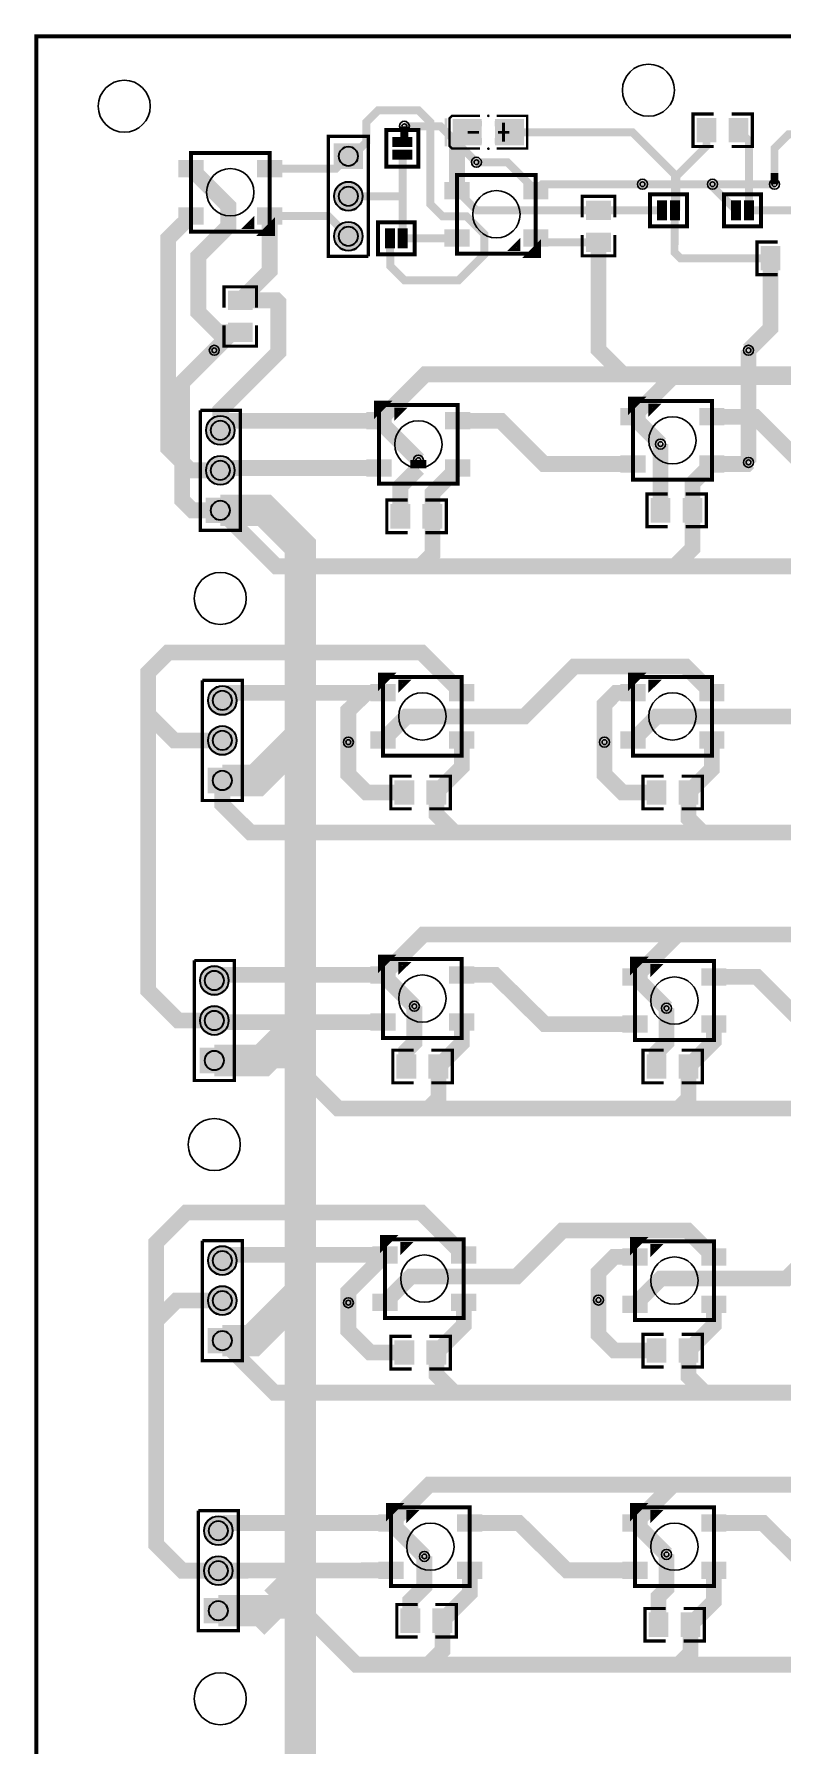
# Model space of a CAD drawing. Extents: x -5 to 8273, y -8273 to 5.
# Drawn here: x -5 to 1863, y -4270 to 5 of the extents above; entities that cross this region are included whole.
import ezdxf

# ---------------------------------------------------------------- set-up
doc = ezdxf.new("R2010")
doc.units = 9
for name, color, linetype, true_color in [('BoardOutLine', 7, 'Continuous', 0xff00ff), ('BottomLayer', 7, 'Continuous', 0x0000ff), ('BottomSolderMaskLayer', 7, 'Continuous', 0xaa00ff), ('Document', 7, 'Continuous', 0xffffff), ('Hole', 7, 'Continuous', 0x222222), ('Multi-Layer', 7, 'Continuous', 0xc0c0c0), ('TopLayer', 7, 'Continuous', 0xff0000), ('TopPasteMaskLayer', 7, 'Continuous', 0x808080), ('TopSilkLayer', 7, 'Continuous', 0xffcc00), ('TopSolderMaskLayer', 7, 'Continuous', 0x800080)]:
    doc.layers.add(name, color=color, linetype=linetype, true_color=true_color)

msp = doc.modelspace()

# ---------------------------------------------------------------- hatches: boundary and pattern name
at = {"layer": 'BottomSolderMaskLayer'}
for points in [[(816.6, -268.1), (816.6, -331.9), (743.4, -331.9), (743.4, -268.1)], [(743.6, -400, 1), (816.4, -400, 1)], [(743.6, -500, 1), (816.4, -500, 1)], [(423.6, -985, 1), (496.4, -985, 1)], [(423.6, -1085, 1), (496.4, -1085, 1)], [(423.4, -1216.9), (423.4, -1153.1), (496.6, -1153.1), (496.6, -1216.9)], [(428.6, -1660, 1), (501.4, -1660, 1)], [(428.6, -1760, 1), (501.4, -1760, 1)], [(428.4, -1891.9), (428.4, -1828.1), (501.6, -1828.1), (501.6, -1891.9)], [(408.6, -2360, 1), (481.4, -2360, 1)], [(408.6, -2460, 1), (481.4, -2460, 1)], [(408.4, -2591.9), (408.4, -2528.1), (481.6, -2528.1), (481.6, -2591.9)], [(428.6, -3060, 1), (501.4, -3060, 1)], [(428.6, -3160, 1), (501.4, -3160, 1)], [(428.4, -3291.9), (428.4, -3228.1), (501.6, -3228.1), (501.6, -3291.9)], [(418.6, -3735, 1), (491.4, -3735, 1)], [(418.6, -3835, 1), (491.4, -3835, 1)], [(418.4, -3966.9), (418.4, -3903.1), (491.6, -3903.1), (491.6, -3966.9)]]:
    msp.add_hatch(color=256, dxfattribs=at).paths.add_polyline_path(points)
at = {"layer": 'Document'}
for points in [[(1078, -243.5), (1078, -236.5), (1106.4, -236.5), (1106.4, -243.5)], [(1182, -243.5), (1182, -236.5), (1153.6, -236.5), (1153.6, -243.5)], [(1171.3, -263.6), (1171.3, -216.4), (1164.2, -216.4), (1164.2, -263.6)]]:
    msp.add_hatch(color=256, dxfattribs=at).paths.add_polyline_path(points)
at = {"layer": 'Multi-Layer'}
for points in [[(815.4, -269), (815.4, -331), (744.6, -331), (744.6, -269)], [(744.6, -400, 1), (815.4, -400, 1)], [(744.6, -500, 1), (815.4, -500, 1)], [(424.6, -985, 1), (495.4, -985, 1)], [(424.6, -1085, 1), (495.4, -1085, 1)], [(424.6, -1216), (424.6, -1154), (495.4, -1154), (495.4, -1216)], [(429.6, -1660, 1), (500.4, -1660, 1)], [(429.6, -1760, 1), (500.4, -1760, 1)], [(429.6, -1891), (429.6, -1829), (500.4, -1829), (500.4, -1891)], [(409.6, -2360, 1), (480.4, -2360, 1)], [(409.6, -2460, 1), (480.4, -2460, 1)], [(409.6, -2591), (409.6, -2529), (480.4, -2529), (480.4, -2591)], [(429.6, -3060, 1), (500.4, -3060, 1)], [(429.6, -3160, 1), (500.4, -3160, 1)], [(429.6, -3291), (429.6, -3229), (500.4, -3229), (500.4, -3291)], [(419.6, -3735, 1), (490.4, -3735, 1)], [(419.6, -3835, 1), (490.4, -3835, 1)], [(419.6, -3966), (419.6, -3904), (490.4, -3904), (490.4, -3966)]]:
    msp.add_hatch(color=256, dxfattribs=at).paths.add_polyline_path(points)
at = {"layer": 'TopLayer'}
for points in [[(1112.3, -271.9), (1112.3, -208.1), (1042, -208.1), (1042, -271.9)], [(1147.7, -271.9), (1147.7, -208.1), (1218, -208.1), (1218, -271.9)], [(1697.8, -263.5), (1652.2, -263.5), (1652.2, -206.5), (1697.8, -206.5)], [(1777.8, -263.5), (1732.2, -263.5), (1732.2, -206.5), (1777.8, -206.5)], [(890, -276.5), (890, -251.5), (940, -251.5), (940, -276.5)], [(890, -308.5), (890, -283.5), (940, -283.5), (940, -308.5)], [(357.1, -311.3), (416.1, -311.3), (416.1, -350.6), (357.1, -350.6)], [(553.9, -311.3), (613, -311.3), (613, -350.6), (553.9, -350.6)], [(1022.1, -366.3), (1081.1, -366.3), (1081.1, -405.6), (1022.1, -405.6)], [(1218.9, -366.3), (1278, -366.3), (1278, -405.6), (1218.9, -405.6)], [(1433.5, -412.2), (1433.5, -457.8), (1376.5, -457.8), (1376.5, -412.2)], [(1576.5, -460), (1551.5, -460), (1551.5, -410), (1576.5, -410)], [(1608.5, -460), (1583.5, -460), (1583.5, -410), (1608.5, -410)], [(1761.5, -460), (1736.5, -460), (1736.5, -410), (1761.5, -410)], [(1793.5, -460), (1768.5, -460), (1768.5, -410), (1793.5, -410)], [(357.1, -429.4), (416.1, -429.4), (416.1, -468.7), (357.1, -468.7)], [(553.9, -429.4), (613, -429.4), (613, -468.7), (553.9, -468.7)], [(871.5, -480), (896.5, -480), (896.5, -530), (871.5, -530)], [(903.5, -480), (928.5, -480), (928.5, -530), (903.5, -530)], [(1022.1, -484.4), (1081.1, -484.4), (1081.1, -523.7), (1022.1, -523.7)], [(1218.9, -484.4), (1278, -484.4), (1278, -523.7), (1218.9, -523.7)], [(1433.5, -492.2), (1433.5, -537.8), (1376.5, -537.8), (1376.5, -492.2)], [(1857.8, -583.5), (1812.2, -583.5), (1812.2, -526.5), (1857.8, -526.5)], [(481.5, -682.8), (481.5, -637.2), (538.5, -637.2), (538.5, -682.8)], [(481.5, -762.8), (481.5, -717.2), (538.5, -717.2), (538.5, -762.8)], [(1521.1, -970.6), (1462, -970.6), (1462, -931.3), (1521.1, -931.3)], [(1717.9, -970.6), (1658.9, -970.6), (1658.9, -931.3), (1717.9, -931.3)], [(886.1, -980.6), (827, -980.6), (827, -941.3), (886.1, -941.3)], [(1082.9, -980.6), (1023.9, -980.6), (1023.9, -941.3), (1082.9, -941.3)], [(886.1, -1098.7), (827, -1098.7), (827, -1059.4), (886.1, -1059.4)], [(1082.9, -1098.7), (1023.9, -1098.7), (1023.9, -1059.4), (1082.9, -1059.4)], [(1521.1, -1088.7), (1462, -1088.7), (1462, -1049.4), (1521.1, -1049.4)], [(1717.9, -1088.7), (1658.9, -1088.7), (1658.9, -1049.4), (1717.9, -1049.4)], [(932.8, -1228.5), (887.2, -1228.5), (887.2, -1171.5), (932.8, -1171.5)], [(1012.8, -1228.5), (967.2, -1228.5), (967.2, -1171.5), (1012.8, -1171.5)], [(1582.8, -1213.5), (1537.2, -1213.5), (1537.2, -1156.5), (1582.8, -1156.5)], [(1662.8, -1213.5), (1617.2, -1213.5), (1617.2, -1156.5), (1662.8, -1156.5)], [(896.1, -1660.6), (837, -1660.6), (837, -1621.3), (896.1, -1621.3)], [(1092.9, -1660.6), (1033.9, -1660.6), (1033.9, -1621.3), (1092.9, -1621.3)], [(1521.1, -1660.6), (1462, -1660.6), (1462, -1621.3), (1521.1, -1621.3)], [(1717.9, -1660.6), (1658.9, -1660.6), (1658.9, -1621.3), (1717.9, -1621.3)], [(896.1, -1778.7), (837, -1778.7), (837, -1739.4), (896.1, -1739.4)], [(1092.9, -1778.7), (1033.9, -1778.7), (1033.9, -1739.4), (1092.9, -1739.4)], [(1521.1, -1778.7), (1462, -1778.7), (1462, -1739.4), (1521.1, -1739.4)], [(1717.9, -1778.7), (1658.9, -1778.7), (1658.9, -1739.4), (1717.9, -1739.4)], [(942.8, -1918.5), (897.2, -1918.5), (897.2, -1861.5), (942.8, -1861.5)], [(1022.8, -1918.5), (977.2, -1918.5), (977.2, -1861.5), (1022.8, -1861.5)], [(1572.8, -1918.5), (1527.2, -1918.5), (1527.2, -1861.5), (1572.8, -1861.5)], [(1652.8, -1918.5), (1607.2, -1918.5), (1607.2, -1861.5), (1652.8, -1861.5)], [(896.1, -2365.6), (837, -2365.6), (837, -2326.3), (896.1, -2326.3)], [(1092.9, -2365.6), (1033.9, -2365.6), (1033.9, -2326.3), (1092.9, -2326.3)], [(1526.1, -2370.6), (1467, -2370.6), (1467, -2331.3), (1526.1, -2331.3)], [(1722.9, -2370.6), (1663.9, -2370.6), (1663.9, -2331.3), (1722.9, -2331.3)], [(896.1, -2483.7), (837, -2483.7), (837, -2444.4), (896.1, -2444.4)], [(1092.9, -2483.7), (1033.9, -2483.7), (1033.9, -2444.4), (1092.9, -2444.4)], [(1526.1, -2488.7), (1467, -2488.7), (1467, -2449.4), (1526.1, -2449.4)], [(1722.9, -2488.7), (1663.9, -2488.7), (1663.9, -2449.4), (1722.9, -2449.4)], [(947.8, -2603.5), (902.2, -2603.5), (902.2, -2546.5), (947.8, -2546.5)], [(1027.8, -2603.5), (982.2, -2603.5), (982.2, -2546.5), (1027.8, -2546.5)], [(1572.8, -2603.5), (1527.2, -2603.5), (1527.2, -2546.5), (1572.8, -2546.5)], [(1652.8, -2603.5), (1607.2, -2603.5), (1607.2, -2546.5), (1652.8, -2546.5)], [(901.1, -3065.6), (842, -3065.6), (842, -3026.3), (901.1, -3026.3)], [(1097.9, -3065.6), (1038.9, -3065.6), (1038.9, -3026.3), (1097.9, -3026.3)], [(1526.1, -3070.6), (1467, -3070.6), (1467, -3031.3), (1526.1, -3031.3)], [(1722.9, -3070.6), (1663.9, -3070.6), (1663.9, -3031.3), (1722.9, -3031.3)], [(901.1, -3183.7), (842, -3183.7), (842, -3144.4), (901.1, -3144.4)], [(1097.9, -3183.7), (1038.9, -3183.7), (1038.9, -3144.4), (1097.9, -3144.4)], [(1526.1, -3188.7), (1467, -3188.7), (1467, -3149.4), (1526.1, -3149.4)], [(1722.9, -3188.7), (1663.9, -3188.7), (1663.9, -3149.4), (1722.9, -3149.4)], [(942.8, -3318.5), (897.2, -3318.5), (897.2, -3261.5), (942.8, -3261.5)], [(1022.8, -3318.5), (977.2, -3318.5), (977.2, -3261.5), (1022.8, -3261.5)], [(1572.8, -3313.5), (1527.2, -3313.5), (1527.2, -3256.5), (1572.8, -3256.5)], [(1652.8, -3313.5), (1607.2, -3313.5), (1607.2, -3256.5), (1652.8, -3256.5)], [(916.1, -3735.6), (857, -3735.6), (857, -3696.3), (916.1, -3696.3)], [(1112.9, -3735.6), (1053.9, -3735.6), (1053.9, -3696.3), (1112.9, -3696.3)], [(1526.1, -3735.6), (1467, -3735.6), (1467, -3696.3), (1526.1, -3696.3)], [(1722.9, -3735.6), (1663.9, -3735.6), (1663.9, -3696.3), (1722.9, -3696.3)], [(916.1, -3853.7), (857, -3853.7), (857, -3814.4), (916.1, -3814.4)], [(1112.9, -3853.7), (1053.9, -3853.7), (1053.9, -3814.4), (1112.9, -3814.4)], [(1526.1, -3853.7), (1467, -3853.7), (1467, -3814.4), (1526.1, -3814.4)], [(1722.9, -3853.7), (1663.9, -3853.7), (1663.9, -3814.4), (1722.9, -3814.4)], [(957.8, -3988.5), (912.2, -3988.5), (912.2, -3931.5), (957.8, -3931.5)], [(1037.8, -3988.5), (992.2, -3988.5), (992.2, -3931.5), (1037.8, -3931.5)], [(1577.8, -3998.5), (1532.2, -3998.5), (1532.2, -3941.5), (1577.8, -3941.5)], [(1657.8, -3998.5), (1612.2, -3998.5), (1612.2, -3941.5), (1657.8, -3941.5)]]:
    msp.add_hatch(color=256, dxfattribs=at).paths.add_polyline_path(points)
at = {"layer": 'TopPasteMaskLayer'}
for points in [[(1114, -268), (1114, -254.8), (1110.1, -250.8), (1092.3, -250.8), (1088.4, -246.9), (1088.4, -233.1), (1092.3, -229.2), (1110.1, -229.2), (1114, -225.2), (1114, -212), (1110.1, -208.1), (1045.9, -208.1), (1042, -212), (1042, -268), (1045.9, -271.9), (1110.1, -271.9)], [(1145.9, -268), (1145.9, -254.8), (1149.9, -250.8), (1167.7, -250.8), (1171.6, -246.9), (1171.6, -233.1), (1167.7, -229.2), (1149.9, -229.2), (1145.9, -225.2), (1145.9, -212), (1149.9, -208.1), (1214, -208.1), (1218, -212), (1218, -268), (1214, -271.9), (1149.9, -271.9)], [(1697.8, -263.5), (1652.2, -263.5), (1652.2, -206.5), (1697.8, -206.5)], [(1777.8, -263.5), (1732.2, -263.5), (1732.2, -206.5), (1777.8, -206.5)], [(357.1, -311.3), (416.1, -311.3), (416.1, -350.6), (357.1, -350.6)], [(553.9, -311.3), (613, -311.3), (613, -350.6), (553.9, -350.6)], [(1022.1, -366.3), (1081.1, -366.3), (1081.1, -405.6), (1022.1, -405.6)], [(1218.9, -366.3), (1278, -366.3), (1278, -405.6), (1218.9, -405.6)], [(1433.5, -412.2), (1433.5, -457.8), (1376.5, -457.8), (1376.5, -412.2)], [(357.1, -429.4), (416.1, -429.4), (416.1, -468.7), (357.1, -468.7)], [(553.9, -429.4), (613, -429.4), (613, -468.7), (553.9, -468.7)], [(1022.1, -484.4), (1081.1, -484.4), (1081.1, -523.7), (1022.1, -523.7)], [(1218.9, -484.4), (1278, -484.4), (1278, -523.7), (1218.9, -523.7)], [(1433.5, -492.2), (1433.5, -537.8), (1376.5, -537.8), (1376.5, -492.2)], [(1857.8, -583.5), (1812.2, -583.5), (1812.2, -526.5), (1857.8, -526.5)], [(481.5, -682.8), (481.5, -637.2), (538.5, -637.2), (538.5, -682.8)], [(481.5, -762.8), (481.5, -717.2), (538.5, -717.2), (538.5, -762.8)], [(1521.1, -970.6), (1462, -970.6), (1462, -931.3), (1521.1, -931.3)], [(1717.9, -970.6), (1658.9, -970.6), (1658.9, -931.3), (1717.9, -931.3)], [(886.1, -980.6), (827, -980.6), (827, -941.3), (886.1, -941.3)], [(1082.9, -980.6), (1023.9, -980.6), (1023.9, -941.3), (1082.9, -941.3)], [(886.1, -1098.7), (827, -1098.7), (827, -1059.4), (886.1, -1059.4)], [(1082.9, -1098.7), (1023.9, -1098.7), (1023.9, -1059.4), (1082.9, -1059.4)], [(1521.1, -1088.7), (1462, -1088.7), (1462, -1049.4), (1521.1, -1049.4)], [(1717.9, -1088.7), (1658.9, -1088.7), (1658.9, -1049.4), (1717.9, -1049.4)], [(932.8, -1228.5), (887.2, -1228.5), (887.2, -1171.5), (932.8, -1171.5)], [(1012.8, -1228.5), (967.2, -1228.5), (967.2, -1171.5), (1012.8, -1171.5)], [(1582.8, -1213.5), (1537.2, -1213.5), (1537.2, -1156.5), (1582.8, -1156.5)], [(1662.8, -1213.5), (1617.2, -1213.5), (1617.2, -1156.5), (1662.8, -1156.5)], [(896.1, -1660.6), (837, -1660.6), (837, -1621.3), (896.1, -1621.3)], [(1092.9, -1660.6), (1033.9, -1660.6), (1033.9, -1621.3), (1092.9, -1621.3)], [(1521.1, -1660.6), (1462, -1660.6), (1462, -1621.3), (1521.1, -1621.3)], [(1717.9, -1660.6), (1658.9, -1660.6), (1658.9, -1621.3), (1717.9, -1621.3)], [(896.1, -1778.7), (837, -1778.7), (837, -1739.4), (896.1, -1739.4)], [(1092.9, -1778.7), (1033.9, -1778.7), (1033.9, -1739.4), (1092.9, -1739.4)], [(1521.1, -1778.7), (1462, -1778.7), (1462, -1739.4), (1521.1, -1739.4)], [(1717.9, -1778.7), (1658.9, -1778.7), (1658.9, -1739.4), (1717.9, -1739.4)], [(942.8, -1918.5), (897.2, -1918.5), (897.2, -1861.5), (942.8, -1861.5)], [(1022.8, -1918.5), (977.2, -1918.5), (977.2, -1861.5), (1022.8, -1861.5)], [(1572.8, -1918.5), (1527.2, -1918.5), (1527.2, -1861.5), (1572.8, -1861.5)], [(1652.8, -1918.5), (1607.2, -1918.5), (1607.2, -1861.5), (1652.8, -1861.5)], [(896.1, -2365.6), (837, -2365.6), (837, -2326.3), (896.1, -2326.3)], [(1092.9, -2365.6), (1033.9, -2365.6), (1033.9, -2326.3), (1092.9, -2326.3)], [(1526.1, -2370.6), (1467, -2370.6), (1467, -2331.3), (1526.1, -2331.3)], [(1722.9, -2370.6), (1663.9, -2370.6), (1663.9, -2331.3), (1722.9, -2331.3)], [(896.1, -2483.7), (837, -2483.7), (837, -2444.4), (896.1, -2444.4)], [(1092.9, -2483.7), (1033.9, -2483.7), (1033.9, -2444.4), (1092.9, -2444.4)], [(1526.1, -2488.7), (1467, -2488.7), (1467, -2449.4), (1526.1, -2449.4)], [(1722.9, -2488.7), (1663.9, -2488.7), (1663.9, -2449.4), (1722.9, -2449.4)], [(947.8, -2603.5), (902.2, -2603.5), (902.2, -2546.5), (947.8, -2546.5)], [(1027.8, -2603.5), (982.2, -2603.5), (982.2, -2546.5), (1027.8, -2546.5)], [(1572.8, -2603.5), (1527.2, -2603.5), (1527.2, -2546.5), (1572.8, -2546.5)], [(1652.8, -2603.5), (1607.2, -2603.5), (1607.2, -2546.5), (1652.8, -2546.5)], [(901.1, -3065.6), (842, -3065.6), (842, -3026.3), (901.1, -3026.3)], [(1097.9, -3065.6), (1038.9, -3065.6), (1038.9, -3026.3), (1097.9, -3026.3)], [(1526.1, -3070.6), (1467, -3070.6), (1467, -3031.3), (1526.1, -3031.3)], [(1722.9, -3070.6), (1663.9, -3070.6), (1663.9, -3031.3), (1722.9, -3031.3)], [(901.1, -3183.7), (842, -3183.7), (842, -3144.4), (901.1, -3144.4)], [(1097.9, -3183.7), (1038.9, -3183.7), (1038.9, -3144.4), (1097.9, -3144.4)], [(1526.1, -3188.7), (1467, -3188.7), (1467, -3149.4), (1526.1, -3149.4)], [(1722.9, -3188.7), (1663.9, -3188.7), (1663.9, -3149.4), (1722.9, -3149.4)], [(942.8, -3318.5), (897.2, -3318.5), (897.2, -3261.5), (942.8, -3261.5)], [(1022.8, -3318.5), (977.2, -3318.5), (977.2, -3261.5), (1022.8, -3261.5)], [(1572.8, -3313.5), (1527.2, -3313.5), (1527.2, -3256.5), (1572.8, -3256.5)], [(1652.8, -3313.5), (1607.2, -3313.5), (1607.2, -3256.5), (1652.8, -3256.5)], [(916.1, -3735.6), (857, -3735.6), (857, -3696.3), (916.1, -3696.3)], [(1112.9, -3735.6), (1053.9, -3735.6), (1053.9, -3696.3), (1112.9, -3696.3)], [(1526.1, -3735.6), (1467, -3735.6), (1467, -3696.3), (1526.1, -3696.3)], [(1722.9, -3735.6), (1663.9, -3735.6), (1663.9, -3696.3), (1722.9, -3696.3)], [(916.1, -3853.7), (857, -3853.7), (857, -3814.4), (916.1, -3814.4)], [(1112.9, -3853.7), (1053.9, -3853.7), (1053.9, -3814.4), (1112.9, -3814.4)], [(1526.1, -3853.7), (1467, -3853.7), (1467, -3814.4), (1526.1, -3814.4)], [(1722.9, -3853.7), (1663.9, -3853.7), (1663.9, -3814.4), (1722.9, -3814.4)], [(957.8, -3988.5), (912.2, -3988.5), (912.2, -3931.5), (957.8, -3931.5)], [(1037.8, -3988.5), (992.2, -3988.5), (992.2, -3931.5), (1037.8, -3931.5)], [(1577.8, -3998.5), (1532.2, -3998.5), (1532.2, -3941.5), (1577.8, -3941.5)], [(1657.8, -3998.5), (1612.2, -3998.5), (1612.2, -3941.5), (1657.8, -3941.5)]]:
    msp.add_hatch(color=256, dxfattribs=at).paths.add_polyline_path(points)
at = {"layer": 'TopSilkLayer'}
msp.add_hatch(color=256, dxfattribs=at).paths.add_polyline_path([(1027, -274.9), (1027, -205.1), (1021, -205.1), (1021, -274.9)])
at = {"layer": 'TopSolderMaskLayer'}
for points in [[(1113.3, -272.9), (1113.3, -207.1), (1041, -207.1), (1041, -272.9)], [(1146.7, -272.9), (1146.7, -207.1), (1219, -207.1), (1219, -272.9)], [(1699.8, -265.5), (1650.2, -265.5), (1650.2, -204.5), (1699.8, -204.5)], [(1779.8, -265.5), (1730.2, -265.5), (1730.2, -204.5), (1779.8, -204.5)], [(816.6, -268.1), (816.6, -331.9), (743.4, -331.9), (743.4, -268.1)], [(355.1, -309.3), (418.1, -309.3), (418.1, -352.6), (355.1, -352.6)], [(551.9, -309.3), (615, -309.3), (615, -352.6), (551.9, -352.6)], [(743.6, -400, 1), (816.4, -400, 1)], [(1020.1, -364.3), (1083.1, -364.3), (1083.1, -407.6), (1020.1, -407.6)], [(1216.9, -364.3), (1280, -364.3), (1280, -407.6), (1216.9, -407.6)], [(355.1, -427.4), (418.1, -427.4), (418.1, -470.7), (355.1, -470.7)], [(551.9, -427.4), (615, -427.4), (615, -470.7), (551.9, -470.7)], [(1436, -410.6), (1436, -459.4), (1374, -459.4), (1374, -410.6)], [(743.6, -500, 1), (816.4, -500, 1)], [(1020.1, -482.4), (1083.1, -482.4), (1083.1, -525.7), (1020.1, -525.7)], [(1216.9, -482.4), (1280, -482.4), (1280, -525.7), (1216.9, -525.7)], [(1436, -490.6), (1436, -539.4), (1374, -539.4), (1374, -490.6)], [(1859.8, -585.5), (1810.2, -585.5), (1810.2, -524.5), (1859.8, -524.5)], [(479, -684.4), (479, -635.6), (541, -635.6), (541, -684.4)], [(479, -764.4), (479, -715.6), (541, -715.6), (541, -764.4)], [(888.1, -982.6), (825, -982.6), (825, -939.3), (888.1, -939.3)], [(1084.9, -982.6), (1021.9, -982.6), (1021.9, -939.3), (1084.9, -939.3)], [(1523.1, -972.6), (1460, -972.6), (1460, -929.3), (1523.1, -929.3)], [(1719.9, -972.6), (1656.9, -972.6), (1656.9, -929.3), (1719.9, -929.3)], [(423.6, -985, 1), (496.4, -985, 1)], [(423.6, -1085, 1), (496.4, -1085, 1)], [(888.1, -1100.7), (825, -1100.7), (825, -1057.4), (888.1, -1057.4)], [(1084.9, -1100.7), (1021.9, -1100.7), (1021.9, -1057.4), (1084.9, -1057.4)], [(1523.1, -1090.7), (1460, -1090.7), (1460, -1047.4), (1523.1, -1047.4)], [(1719.9, -1090.7), (1656.9, -1090.7), (1656.9, -1047.4), (1719.9, -1047.4)], [(423.4, -1216.9), (423.4, -1153.1), (496.6, -1153.1), (496.6, -1216.9)], [(934.8, -1230.5), (885.2, -1230.5), (885.2, -1169.5), (934.8, -1169.5)], [(1014.8, -1230.5), (965.2, -1230.5), (965.2, -1169.5), (1014.8, -1169.5)], [(1584.8, -1215.5), (1535.2, -1215.5), (1535.2, -1154.5), (1584.8, -1154.5)], [(1664.8, -1215.5), (1615.2, -1215.5), (1615.2, -1154.5), (1664.8, -1154.5)], [(428.6, -1660, 1), (501.4, -1660, 1)], [(898.1, -1662.6), (835, -1662.6), (835, -1619.3), (898.1, -1619.3)], [(1094.9, -1662.6), (1031.9, -1662.6), (1031.9, -1619.3), (1094.9, -1619.3)], [(1523.1, -1662.6), (1460, -1662.6), (1460, -1619.3), (1523.1, -1619.3)], [(1719.9, -1662.6), (1656.9, -1662.6), (1656.9, -1619.3), (1719.9, -1619.3)], [(428.6, -1760, 1), (501.4, -1760, 1)], [(898.1, -1780.7), (835, -1780.7), (835, -1737.4), (898.1, -1737.4)], [(1094.9, -1780.7), (1031.9, -1780.7), (1031.9, -1737.4), (1094.9, -1737.4)], [(1523.1, -1780.7), (1460, -1780.7), (1460, -1737.4), (1523.1, -1737.4)], [(1719.9, -1780.7), (1656.9, -1780.7), (1656.9, -1737.4), (1719.9, -1737.4)], [(428.4, -1891.9), (428.4, -1828.1), (501.6, -1828.1), (501.6, -1891.9)], [(944.8, -1920.5), (895.2, -1920.5), (895.2, -1859.5), (944.8, -1859.5)], [(1024.8, -1920.5), (975.2, -1920.5), (975.2, -1859.5), (1024.8, -1859.5)], [(1574.8, -1920.5), (1525.2, -1920.5), (1525.2, -1859.5), (1574.8, -1859.5)], [(1654.8, -1920.5), (1605.2, -1920.5), (1605.2, -1859.5), (1654.8, -1859.5)], [(408.6, -2360, 1), (481.4, -2360, 1)], [(898.1, -2367.6), (835, -2367.6), (835, -2324.3), (898.1, -2324.3)], [(1094.9, -2367.6), (1031.9, -2367.6), (1031.9, -2324.3), (1094.9, -2324.3)], [(1528.1, -2372.6), (1465, -2372.6), (1465, -2329.3), (1528.1, -2329.3)], [(1724.9, -2372.6), (1661.9, -2372.6), (1661.9, -2329.3), (1724.9, -2329.3)], [(408.6, -2460, 1), (481.4, -2460, 1)], [(898.1, -2485.7), (835, -2485.7), (835, -2442.4), (898.1, -2442.4)], [(1094.9, -2485.7), (1031.9, -2485.7), (1031.9, -2442.4), (1094.9, -2442.4)], [(1528.1, -2490.7), (1465, -2490.7), (1465, -2447.4), (1528.1, -2447.4)], [(1724.9, -2490.7), (1661.9, -2490.7), (1661.9, -2447.4), (1724.9, -2447.4)], [(408.4, -2591.9), (408.4, -2528.1), (481.6, -2528.1), (481.6, -2591.9)], [(949.8, -2605.5), (900.2, -2605.5), (900.2, -2544.5), (949.8, -2544.5)], [(1029.8, -2605.5), (980.2, -2605.5), (980.2, -2544.5), (1029.8, -2544.5)], [(1574.8, -2605.5), (1525.2, -2605.5), (1525.2, -2544.5), (1574.8, -2544.5)], [(1654.8, -2605.5), (1605.2, -2605.5), (1605.2, -2544.5), (1654.8, -2544.5)], [(428.6, -3060, 1), (501.4, -3060, 1)], [(903.1, -3067.6), (840, -3067.6), (840, -3024.3), (903.1, -3024.3)], [(1099.9, -3067.6), (1036.9, -3067.6), (1036.9, -3024.3), (1099.9, -3024.3)], [(1528.1, -3072.6), (1465, -3072.6), (1465, -3029.3), (1528.1, -3029.3)], [(1724.9, -3072.6), (1661.9, -3072.6), (1661.9, -3029.3), (1724.9, -3029.3)], [(428.6, -3160, 1), (501.4, -3160, 1)], [(903.1, -3185.7), (840, -3185.7), (840, -3142.4), (903.1, -3142.4)], [(1099.9, -3185.7), (1036.9, -3185.7), (1036.9, -3142.4), (1099.9, -3142.4)], [(1528.1, -3190.7), (1465, -3190.7), (1465, -3147.4), (1528.1, -3147.4)], [(1724.9, -3190.7), (1661.9, -3190.7), (1661.9, -3147.4), (1724.9, -3147.4)], [(428.4, -3291.9), (428.4, -3228.1), (501.6, -3228.1), (501.6, -3291.9)], [(944.8, -3320.5), (895.2, -3320.5), (895.2, -3259.5), (944.8, -3259.5)], [(1024.8, -3320.5), (975.2, -3320.5), (975.2, -3259.5), (1024.8, -3259.5)], [(1574.8, -3315.5), (1525.2, -3315.5), (1525.2, -3254.5), (1574.8, -3254.5)], [(1654.8, -3315.5), (1605.2, -3315.5), (1605.2, -3254.5), (1654.8, -3254.5)], [(418.6, -3735, 1), (491.4, -3735, 1)], [(918.1, -3737.6), (855, -3737.6), (855, -3694.3), (918.1, -3694.3)], [(1114.9, -3737.6), (1051.9, -3737.6), (1051.9, -3694.3), (1114.9, -3694.3)], [(1528.1, -3737.6), (1465, -3737.6), (1465, -3694.3), (1528.1, -3694.3)], [(1724.9, -3737.6), (1661.9, -3737.6), (1661.9, -3694.3), (1724.9, -3694.3)], [(418.6, -3835, 1), (491.4, -3835, 1)], [(918.1, -3855.7), (855, -3855.7), (855, -3812.4), (918.1, -3812.4)], [(1114.9, -3855.7), (1051.9, -3855.7), (1051.9, -3812.4), (1114.9, -3812.4)], [(1528.1, -3855.7), (1465, -3855.7), (1465, -3812.4), (1528.1, -3812.4)], [(1724.9, -3855.7), (1661.9, -3855.7), (1661.9, -3812.4), (1724.9, -3812.4)], [(418.4, -3966.9), (418.4, -3903.1), (491.6, -3903.1), (491.6, -3966.9)], [(959.8, -3990.5), (910.2, -3990.5), (910.2, -3929.5), (959.8, -3929.5)], [(1039.8, -3990.5), (990.2, -3990.5), (990.2, -3929.5), (1039.8, -3929.5)], [(1579.8, -4000.5), (1530.2, -4000.5), (1530.2, -3939.5), (1579.8, -3939.5)], [(1659.8, -4000.5), (1610.2, -4000.5), (1610.2, -3939.5), (1659.8, -3939.5)]]:
    msp.add_hatch(color=256, dxfattribs=at).paths.add_polyline_path(points)

# ---------------------------------------------------------------- linework, layer by layer
at = {"layer": 'BoardOutLine', "const_width": 10}
msp.add_lwpolyline([(0, 0), (8267.7, 0), (8267.7, -8267.7), (0, -8267.7), (0, 0)], close=True, dxfattribs=at)
at = {"layer": 'BottomLayer'}
for points, const_width in [([(1100, -315), (1010, -225), (920, -225)], 19.7), ([(1515, -370), (1690, -370)], 19.7), ([(1690, -370), (1845, -370)], 19.7), ([(460, -1185), (390, -1185), (365, -1160), (365, -865), (445, -785)], 39.4), ([(1780, -1065), (1780, -785)], 39.4), ([(460, -1185), (570, -1185), (660, -1275), (660, -1750), (550, -1860), (465, -1860)], 78.7), ([(660, -1750), (660, -2465), (565, -2560), (445, -2560)], 78.7), ([(660, -2465), (660, -3140), (540, -3260), (465, -3260)], 78.7), ([(660, -3065), (660, -3850), (570, -3940), (565, -3935), (455, -3935)], 78.7), ([(660, -3850), (660, -4575), (565, -4670), (460, -4670)], 78.7)]:
    msp.add_lwpolyline(points, dxfattribs=dict(at, const_width=const_width))
at = {"layer": 'BottomSolderMaskLayer'}
for centre, radius in [((780, -300), 24.4), ((780, -400), 36.4), ((780, -400), 24.3), ((780, -500), 36.4), ((780, -500), 24.3), ((460, -985), 36.4), ((460, -985), 24.3), ((460, -1085), 36.4), ((460, -1085), 24.3), ((460, -1185), 24.4), ((465, -1660), 36.4), ((465, -1660), 24.3), ((465, -1760), 36.4), ((465, -1760), 24.3), ((465, -1860), 24.4), ((445, -2360), 36.4), ((445, -2360), 24.3), ((445, -2460), 36.4), ((445, -2460), 24.3), ((445, -2560), 24.4), ((465, -3060), 36.4), ((465, -3060), 24.3), ((465, -3160), 36.4), ((465, -3160), 24.3), ((465, -3260), 24.4), ((455, -3735), 36.4), ((455, -3735), 24.3), ((455, -3835), 36.4), ((455, -3835), 24.3), ((455, -3935), 24.4)]:
    msp.add_circle(centre, radius, dxfattribs=at)
at = {"layer": 'Hole'}
for centre in [(920, -225), (1100, -315), (1515, -370), (1690, -370), (1845, -370), (445, -785), (1780, -785), (1560, -1019.4), (955, -1059.4), (1780, -1065), (780, -1764.3), (1420, -1764.3), (945, -2424.4), (1575, -2429.4), (780, -3165.2), (1405, -3158.6), (970, -3799.4), (1575, -3794.4)]:
    msp.add_circle(centre, 6, dxfattribs=at)
at = {"layer": 'Multi-Layer'}
for centre, radius in [((1530, -135), 65), ((220, -175), 65), ((920, -225), 12.5), ((780, -300), 23.6), ((1100, -315), 12.5), ((780, -400), 35.4), ((780, -400), 23.6), ((1515, -370), 12.5), ((1690, -370), 12.5), ((1845, -370), 12.5), ((780, -500), 35.4), ((780, -500), 23.6), ((445, -785), 12.5), ((1780, -785), 12.5), ((460, -985), 35.4), ((460, -985), 23.6), ((1560, -1019.4), 12.5), ((460, -1085), 35.4), ((460, -1085), 23.6), ((955, -1059.4), 12.5), ((1780, -1065), 12.5), ((460, -1185), 23.6), ((460, -1405), 65), ((465, -1660), 35.4), ((465, -1660), 23.6), ((465, -1760), 35.4), ((465, -1760), 23.6), ((780, -1764.3), 12.5), ((1420, -1764.3), 12.5), ((465, -1860), 23.6), ((445, -2360), 35.4), ((445, -2360), 23.6), ((445, -2460), 35.4), ((445, -2460), 23.6), ((945, -2424.4), 12.5), ((1575, -2429.4), 12.5), ((445, -2560), 23.6), ((445, -2770), 65), ((465, -3060), 35.4), ((465, -3060), 23.6), ((465, -3160), 35.4), ((465, -3160), 23.6), ((780, -3165.2), 12.5), ((1405, -3158.6), 12.5), ((465, -3260), 23.6), ((455, -3735), 35.4), ((455, -3735), 23.6), ((455, -3835), 35.4), ((970, -3799.4), 12.5), ((1575, -3794.4), 12.5), ((455, -3835), 23.6), ((455, -3935), 23.6), ((460, -4155), 65)]:
    msp.add_circle(centre, radius, dxfattribs=at)
at = {"layer": 'TopLayer'}
for points, const_width in [([(780, -300), (790, -300), (825, -265), (825, -215), (855, -185), (955, -185), (985, -215), (985, -420), (1015, -450), (1075, -450), (1120, -495), (1120, -545), (1055, -610), (920, -610), (885, -575), (884, -505)], 20), ([(920, -225), (920, -259), (915, -264)], 20), ([(1077.1, -240), (1051.6, -265.6), (1051.6, -385.9)], 39.4), ([(1182.9, -240), (1490, -240), (1600, -350), (1600, -431), (1596, -435)], 19.7), ([(1596, -435), (1596, -354), (1675, -275), (1675, -235)], 19.7), ([(1755, -235), (1781, -261), (1781, -435)], 19.7), ([(1954, -245), (1880, -245), (1845, -280), (1845, -342.1)], 19.7), ([(780, -300), (749.1, -330.9), (583.4, -330.9)], 20), ([(916, -505), (916, -297), (915, -296)], 20), ([(510, -740), (455, -740), (405, -690), (405, -550), (480, -475), (480, -424.4), (386.6, -330.9)], 39.4), ([(1248.4, -385.9), (1177.5, -315), (1100, -315)], 19.7), ([(1845, -342.1), (1845, -370)], 19.7), ([(1405, -435), (1100.6, -435), (1051.6, -385.9)], 19.7), ([(1248.4, -385.9), (1264.4, -370), (1515, -370)], 19.7), ([(1749, -435), (1690, -376), (1690, -370)], 19.7), ([(780, -400), (916, -400)], 20), ([(1564, -435), (1405, -435)], 19.7), ([(1835, -555), (1610, -555), (1595, -540), (1596, -435)], 19.7), ([(1935.6, -435), (1781, -435)], 19.7), ([(460, -1085), (385, -1085), (330, -1030), (330, -505.6), (386.6, -449.1)], 39.4), ([(510, -660), (583.4, -586.6), (583.4, -449.1)], 39.4), ([(780, -500), (729.1, -449.1), (583.4, -449.1)], 20), ([(916, -505), (1050.6, -505), (1051.6, -504)], 19.7), ([(1248.4, -504), (1259.4, -515), (1405, -515)], 19.7), ([(1405, -515), (1405, -783.3), (1466.7, -845)], 39.4), ([(1780, -785), (1835, -730), (1835, -555)], 39.4), ([(460, -985), (460, -935), (605, -790), (605, -665), (600, -660), (510, -660)], 39.4), ([(510, -740), (490, -740), (445, -785)], 39.4), ([(2217.5, -845), (972.5, -845), (856.6, -961)], 39.4), ([(2150, -851.6), (1590.9, -851.6), (1491.6, -951)], 39.4), ([(1560, -1019.4), (1560, -1019.4), (1491.6, -951)], 39.4), ([(1688.4, -951), (1796, -951), (1909.1, -1064.1), (2116.6, -1064.1)], 39.4), ([(460, -985), (484, -961), (856.6, -961)], 39.4), ([(955, -1059.4), (955, -1059.4), (856.6, -961)], 39.4), ([(1053.4, -961), (1161, -961), (1269.1, -1069.1), (1491.6, -1069.1)], 39.4), ([(1560, -1185), (1560, -1019.4)], 39.4), ([(460, -1085), (465.9, -1079.1), (856.6, -1079.1)], 39.4), ([(910, -1200), (910, -1125), (955, -1080)], 39.4), ([(955, -1080), (955, -1080), (955, -1059.4)], 39.4), ([(1053.4, -1079.1), (990, -1142.5), (990, -1200)], 39.4), ([(1640, -1185), (1640, -1117.5), (1688.4, -1069.1)], 39.4), ([(1688.4, -1069.1), (1775.9, -1069.1), (1780, -1065)], 39.4), ([(990, -1200), (990, -1295), (960, -1325), (600, -1325), (460, -1185)], 39.4), ([(960, -1325), (1595, -1325), (1640, -1280), (1640, -1185)], 39.4), ([(1595, -1325), (2185, -1325), (2245, -1265), (2245, -1180)], 39.4), ([(465, -1760), (345, -1760), (280, -1695), (280, -1590), (330, -1540), (962.5, -1540), (1063.4, -1640.9)], 39.4), ([(1688.4, -1640.9), (1622.5, -1575), (1345, -1575), (1220, -1700), (925.6, -1700), (866.6, -1759.1)], 39.4), ([(2328.4, -1650.9), (2328.4, -1613.4), (2290, -1575), (2055, -1575), (1930, -1700), (1550.6, -1700), (1491.6, -1759.1)], 39.4), ([(465, -1660), (484.1, -1640.9), (866.6, -1640.9)], 39.4), ([(780, -1764.3), (780, -1685), (826, -1640.9), (866.6, -1640.9)], 39.4), ([(1420, -1764.3), (1420, -1670), (1449, -1640.9), (1491.6, -1640.9)], 39.4), ([(280, -1695), (280, -2385), (355, -2460), (445, -2460)], 39.4), ([(920, -1890), (825, -1890), (780, -1845), (780, -1764.3)], 39.4), ([(1000, -1890), (1063.4, -1826.6), (1063.4, -1759.1)], 39.4), ([(1550, -1890), (1465, -1890), (1420, -1845), (1420, -1764.3)], 39.4), ([(1630, -1890), (1688.4, -1831.6), (1688.4, -1759.1)], 39.4), ([(1045, -1990), (535, -1990), (465, -1920), (465, -1860)], 39.4), ([(1665, -1990), (1045, -1990), (1000, -1945), (1000, -1890)], 39.4), ([(2290, -1990), (1665, -1990), (1630, -1955), (1630, -1890)], 39.4), ([(1602.5, -2245), (967.5, -2245), (866.6, -2345.9)], 39.4), ([(2242.5, -2245), (1602.5, -2245), (1496.6, -2350.9)], 39.4), ([(445, -2360), (459.1, -2345.9), (866.6, -2345.9)], 39.4), ([(945, -2424.4), (945, -2424.4), (866.6, -2345.9)], 39.4), ([(1063.4, -2345.9), (1146, -2345.9), (1271, -2469.1), (1496.6, -2469.1)], 39.4), ([(1575, -2429.4), (1575, -2429.4), (1496.6, -2350.9)], 39.4), ([(1693.4, -2350.9), (1801, -2350.9), (1909, -2459.1), (2146.6, -2459.1)], 39.4), ([(925, -2575), (925, -2535), (945, -2515), (945, -2424.4)], 39.4), ([(1550, -2575), (1550, -2540), (1575, -2515), (1575, -2429.4)], 39.4), ([(445, -2460), (449.1, -2464.1), (866.6, -2464.1)], 39.4), ([(1005, -2575), (1063.4, -2516.6), (1063.4, -2464.1)], 39.4), ([(1630, -2575), (1693.4, -2511.6), (1693.4, -2469.1)], 39.4), ([(445, -2560), (635, -2560), (755, -2680), (980, -2680), (1005, -2655), (1005, -2575)], 39.4), ([(980, -2680), (1605, -2680), (1630, -2655), (1630, -2575)], 39.4), ([(1605, -2680), (2250, -2680), (2280, -2650), (2280, -2580)], 39.4), ([(300, -3210), (300, -3015), (375, -2940), (962.5, -2940), (1068.4, -3045.9)], 39.4), ([(1693.4, -3050.9), (1627.5, -2985), (1315, -2985), (1200, -3100), (935.6, -3100), (871.6, -3164.1)], 39.4), ([(2338.4, -3050.9), (2338.4, -3003.4), (2305, -2970), (2010, -2970), (1875, -3105), (1560.6, -3105), (1496.6, -3169.1)], 39.4), ([(465, -3060), (479.1, -3045.9), (871.6, -3045.9)], 39.4), ([(780, -3165.2), (780, -3137.5), (871.6, -3045.9)], 39.4), ([(1405, -3158.6), (1405, -3090), (1444, -3050.9), (1496.6, -3050.9)], 39.4), ([(465, -3160), (350, -3160), (300, -3210), (300, -3770), (365, -3835), (455, -3835)], 39.4), ([(920, -3290), (835, -3290), (780, -3235), (780, -3165.2)], 39.4), ([(1000, -3290), (1068.4, -3221.6), (1068.4, -3164.1)], 39.4), ([(1550, -3285), (1445, -3285), (1405, -3245), (1405, -3158.6)], 39.4), ([(1630, -3285), (1693.4, -3221.6), (1693.4, -3169.1)], 39.4), ([(465, -3260), (595, -3390), (1045, -3390)], 39.4), ([(1670, -3390), (1045, -3390), (1000, -3345), (1000, -3290)], 39.4), ([(2320, -3390), (1670, -3390), (1630, -3350), (1630, -3285)], 39.4), ([(1592.5, -3620), (982.5, -3620), (886.6, -3715.9)], 39.4), ([(2227.5, -3620), (1592.5, -3620), (1496.6, -3715.9)], 39.4), ([(455, -3735), (474.1, -3715.9), (886.6, -3715.9)], 39.4), ([(970, -3799.4), (970, -3799.4), (886.6, -3715.9)], 39.4), ([(1083.4, -3715.9), (1206, -3715.9), (1326, -3834.1), (1496.6, -3834.1)], 39.4), ([(1575, -3794.4), (1575, -3794.4), (1496.6, -3715.9)], 39.4), ([(1693.4, -3715.9), (1816, -3715.9), (1936, -3834.1), (2131.6, -3834.1)], 39.4), ([(935, -3960), (935, -3910), (970, -3875), (970, -3799.4)], 39.4), ([(1555, -3970), (1555, -3900), (1575, -3880), (1575, -3794.4)], 39.4), ([(455, -3835), (886.6, -3834.1)], 39.4), ([(1015, -3960), (1083.4, -3891.6), (1083.4, -3834.1)], 39.4), ([(1635, -3970), (1693.4, -3911.6), (1693.4, -3834.1)], 39.4), ([(455, -3935), (665, -3935), (800, -4070), (980, -4070), (1015, -4035), (1015, -3960)], 39.4), ([(980, -4070), (1605, -4070), (1635, -4040), (1635, -3970)], 39.4), ([(1605, -4070), (2245, -4070), (2275, -4040), (2275, -3970)], 39.4)]:
    msp.add_lwpolyline(points, dxfattribs=dict(at, const_width=const_width))
at = {"layer": 'TopSilkLayer'}
for points, const_width in [([(1109.3, -280.9), (1039, -280.9), (1033, -274.9), (1033, -205.1), (1039, -199.1), (1109.3, -199.1)], 6), ([(1150.7, -280.9), (1227, -280.9), (1227, -199.1), (1150.7, -199.1)], 6), ([(1693.2, -194.3), (1641.2, -194.3), (1641.2, -275.8), (1693.2, -275.8)], 7.87), ([(1737.7, -194.3), (1789.7, -194.3), (1789.7, -275.8), (1737.7, -275.8)], 7.87), ([(830, -325), (830, -250), (730, -250), (730, -550), (830, -550)], 8), ([(830, -550), (830, -325)], 7.99), ([(1364.3, -452.3), (1364.3, -400.3), (1445.8, -400.3), (1445.8, -452.3)], 7.87), ([(1364.3, -496.8), (1364.3, -548.8), (1445.8, -548.8), (1445.8, -496.8)], 7.87), ([(1853.2, -514.3), (1801.2, -514.3), (1801.2, -595.8), (1853.2, -595.8)], 7.87), ([(550.7, -678.2), (550.7, -626.2), (469.2, -626.2), (469.2, -678.2)], 7.87), ([(550.7, -722.7), (550.7, -774.7), (469.2, -774.7), (469.2, -722.7)], 7.87), ([(410, -1160), (410, -1235), (510, -1235), (510, -935), (410, -935)], 8), ([(410, -935), (410, -1160)], 7.99), ([(1578.2, -1144.3), (1526.2, -1144.3), (1526.2, -1225.8), (1578.2, -1225.8)], 7.87), ([(1622.7, -1144.3), (1674.7, -1144.3), (1674.7, -1225.8), (1622.7, -1225.8)], 7.87), ([(928.2, -1159.3), (876.2, -1159.3), (876.2, -1240.8), (928.2, -1240.8)], 7.87), ([(972.7, -1159.3), (1024.7, -1159.3), (1024.7, -1240.8), (972.7, -1240.8)], 7.87), ([(415, -1835), (415, -1910), (515, -1910), (515, -1610), (415, -1610)], 8), ([(415, -1610), (415, -1835)], 7.99), ([(938.2, -1849.3), (886.2, -1849.3), (886.2, -1930.8), (938.2, -1930.8)], 7.87), ([(982.7, -1849.3), (1034.7, -1849.3), (1034.7, -1930.8), (982.7, -1930.8)], 7.87), ([(1568.2, -1849.3), (1516.2, -1849.3), (1516.2, -1930.8), (1568.2, -1930.8)], 7.87), ([(1612.7, -1849.3), (1664.7, -1849.3), (1664.7, -1930.8), (1612.7, -1930.8)], 7.87), ([(395, -2535), (395, -2610), (495, -2610), (495, -2310), (395, -2310)], 8), ([(395, -2310), (395, -2535)], 7.99), ([(943.2, -2534.3), (891.2, -2534.3), (891.2, -2615.8), (943.2, -2615.8)], 7.87), ([(987.7, -2534.3), (1039.7, -2534.3), (1039.7, -2615.8), (987.7, -2615.8)], 7.87), ([(1568.2, -2534.3), (1516.2, -2534.3), (1516.2, -2615.8), (1568.2, -2615.8)], 7.87), ([(1612.7, -2534.3), (1664.7, -2534.3), (1664.7, -2615.8), (1612.7, -2615.8)], 7.87), ([(415, -3235), (415, -3310), (515, -3310), (515, -3010), (415, -3010)], 8), ([(415, -3010), (415, -3235)], 7.99), ([(938.2, -3249.3), (886.2, -3249.3), (886.2, -3330.8), (938.2, -3330.8)], 7.87), ([(982.7, -3249.3), (1034.7, -3249.3), (1034.7, -3330.8), (982.7, -3330.8)], 7.87), ([(1568.2, -3244.3), (1516.2, -3244.3), (1516.2, -3325.8), (1568.2, -3325.8)], 7.87), ([(1612.7, -3244.3), (1664.7, -3244.3), (1664.7, -3325.8), (1612.7, -3325.8)], 7.87), ([(405, -3910), (405, -3985), (505, -3985), (505, -3685), (405, -3685)], 8), ([(405, -3685), (405, -3910)], 7.99), ([(953.2, -3919.3), (901.2, -3919.3), (901.2, -4000.8), (953.2, -4000.8)], 7.87), ([(997.7, -3919.3), (1049.7, -3919.3), (1049.7, -4000.8), (997.7, -4000.8)], 7.87), ([(1573.2, -3929.3), (1521.2, -3929.3), (1521.2, -4010.8), (1573.2, -4010.8)], 7.87), ([(1617.7, -3929.3), (1669.7, -3929.3), (1669.7, -4010.8), (1617.7, -4010.8)], 7.87)]:
    msp.add_lwpolyline(points, dxfattribs=dict(at, const_width=const_width))
at = {"layer": 'TopSilkLayer', "const_width": 10}
for points in [[(875, -326), (875, -234), (955, -234), (955, -326), (875, -326)], [(386.6, -291.6), (583.4, -291.6), (583.4, -488.4), (386.6, -488.4), (386.6, -291.6)], [(1051.6, -346.6), (1248.4, -346.6), (1248.4, -543.4), (1051.6, -543.4), (1051.6, -346.6)], [(1626, -475), (1534, -475), (1534, -395), (1626, -395), (1626, -475)], [(1811, -475), (1719, -475), (1719, -395), (1811, -395), (1811, -475)], [(540.1, -460.9), (540.1, -476.6), (524.3, -476.6), (540.1, -460.9)], [(591.3, -464.8), (591.3, -494.3), (561.7, -494.3), (591.3, -464.8)], [(854, -465), (946, -465), (946, -545), (854, -545), (854, -465)], [(1205.1, -515.9), (1205.1, -531.6), (1189.3, -531.6), (1205.1, -515.9)], [(1256.3, -519.8), (1256.3, -549.3), (1226.7, -549.3), (1256.3, -519.8)], [(848.7, -945.2), (848.7, -915.7), (878.3, -915.7), (848.7, -945.2)], [(1053.4, -1118.4), (856.6, -1118.4), (856.6, -921.6), (1053.4, -921.6), (1053.4, -1118.4)], [(899.9, -949.1), (899.9, -933.4), (915.7, -933.4), (899.9, -949.1)], [(1483.7, -935.2), (1483.7, -905.7), (1513.3, -905.7), (1483.7, -935.2)], [(1688.4, -1108.4), (1491.6, -1108.4), (1491.6, -911.6), (1688.4, -911.6), (1688.4, -1108.4)], [(1534.9, -939.1), (1534.9, -923.4), (1550.7, -923.4), (1534.9, -939.1)], [(858.7, -1625.2), (858.7, -1595.7), (888.3, -1595.7), (858.7, -1625.2)], [(1063.4, -1798.4), (866.6, -1798.4), (866.6, -1601.6), (1063.4, -1601.6), (1063.4, -1798.4)], [(909.9, -1629.1), (909.9, -1613.4), (925.7, -1613.4), (909.9, -1629.1)], [(1483.7, -1625.2), (1483.7, -1595.7), (1513.3, -1595.7), (1483.7, -1625.2)], [(1688.4, -1798.4), (1491.6, -1798.4), (1491.6, -1601.6), (1688.4, -1601.6), (1688.4, -1798.4)], [(1534.9, -1629.1), (1534.9, -1613.4), (1550.7, -1613.4), (1534.9, -1629.1)], [(858.7, -2330.2), (858.7, -2300.7), (888.3, -2300.7), (858.7, -2330.2)], [(1063.4, -2503.4), (866.6, -2503.4), (866.6, -2306.6), (1063.4, -2306.6), (1063.4, -2503.4)], [(1488.7, -2335.2), (1488.7, -2305.7), (1518.3, -2305.7), (1488.7, -2335.2)], [(1693.4, -2508.4), (1496.6, -2508.4), (1496.6, -2311.6), (1693.4, -2311.6), (1693.4, -2508.4)], [(909.9, -2334.1), (909.9, -2318.4), (925.7, -2318.4), (909.9, -2334.1)], [(1539.9, -2339.1), (1539.9, -2323.4), (1555.7, -2323.4), (1539.9, -2339.1)], [(863.7, -3030.2), (863.7, -3000.7), (893.3, -3000.7), (863.7, -3030.2)], [(1068.4, -3203.4), (871.6, -3203.4), (871.6, -3006.6), (1068.4, -3006.6), (1068.4, -3203.4)], [(914.9, -3034.1), (914.9, -3018.4), (930.7, -3018.4), (914.9, -3034.1)], [(1488.7, -3035.2), (1488.7, -3005.7), (1518.3, -3005.7), (1488.7, -3035.2)], [(1693.4, -3208.4), (1496.6, -3208.4), (1496.6, -3011.6), (1693.4, -3011.6), (1693.4, -3208.4)], [(1539.9, -3039.1), (1539.9, -3023.4), (1555.7, -3023.4), (1539.9, -3039.1)], [(878.7, -3700.2), (878.7, -3670.7), (908.3, -3670.7), (878.7, -3700.2)], [(1083.4, -3873.4), (886.6, -3873.4), (886.6, -3676.6), (1083.4, -3676.6), (1083.4, -3873.4)], [(1488.7, -3700.2), (1488.7, -3670.7), (1518.3, -3670.7), (1488.7, -3700.2)], [(1693.4, -3873.4), (1496.6, -3873.4), (1496.6, -3676.6), (1693.4, -3676.6), (1693.4, -3873.4)], [(929.9, -3704.1), (929.9, -3688.4), (945.7, -3688.4), (929.9, -3704.1)], [(1539.9, -3704.1), (1539.9, -3688.4), (1555.7, -3688.4), (1539.9, -3704.1)]]:
    msp.add_lwpolyline(points, close=True, dxfattribs=at)
at = {"layer": 'TopSilkLayer'}
for centre, radius in [((1130, -199.1), 1.5), ((1130, -280.9), 1.5), ((485, -390), 59.1), ((1150, -445), 59.1), ((955, -1020), 59.1), ((1590, -1010), 59.1), ((965, -1700), 59.1), ((1590, -1700), 59.1), ((965, -2405), 59.1), ((1595, -2410), 59.1), ((970, -3105), 59.1), ((1595, -3110), 59.1), ((985, -3775), 59.1), ((1595, -3775), 59.1)]:
    msp.add_circle(centre, radius, dxfattribs=at)
at = {"layer": 'TopSolderMaskLayer'}
for centre, radius in [((780, -300), 24.4), ((780, -400), 36.4), ((780, -400), 24.3), ((780, -500), 36.4), ((780, -500), 24.3), ((460, -985), 36.4), ((460, -985), 24.3), ((460, -1085), 36.4), ((460, -1085), 24.3), ((460, -1185), 24.4), ((465, -1660), 36.4), ((465, -1660), 24.3), ((465, -1760), 36.4), ((465, -1760), 24.3), ((465, -1860), 24.4), ((445, -2360), 36.4), ((445, -2360), 24.3), ((445, -2460), 36.4), ((445, -2460), 24.3), ((445, -2560), 24.4), ((465, -3060), 36.4), ((465, -3060), 24.3), ((465, -3160), 36.4), ((465, -3160), 24.3), ((465, -3260), 24.4), ((455, -3735), 36.4), ((455, -3735), 24.3), ((455, -3835), 36.4), ((455, -3835), 24.3), ((455, -3935), 24.4)]:
    msp.add_circle(centre, radius, dxfattribs=at)

doc.saveas('drawing.dxf')
